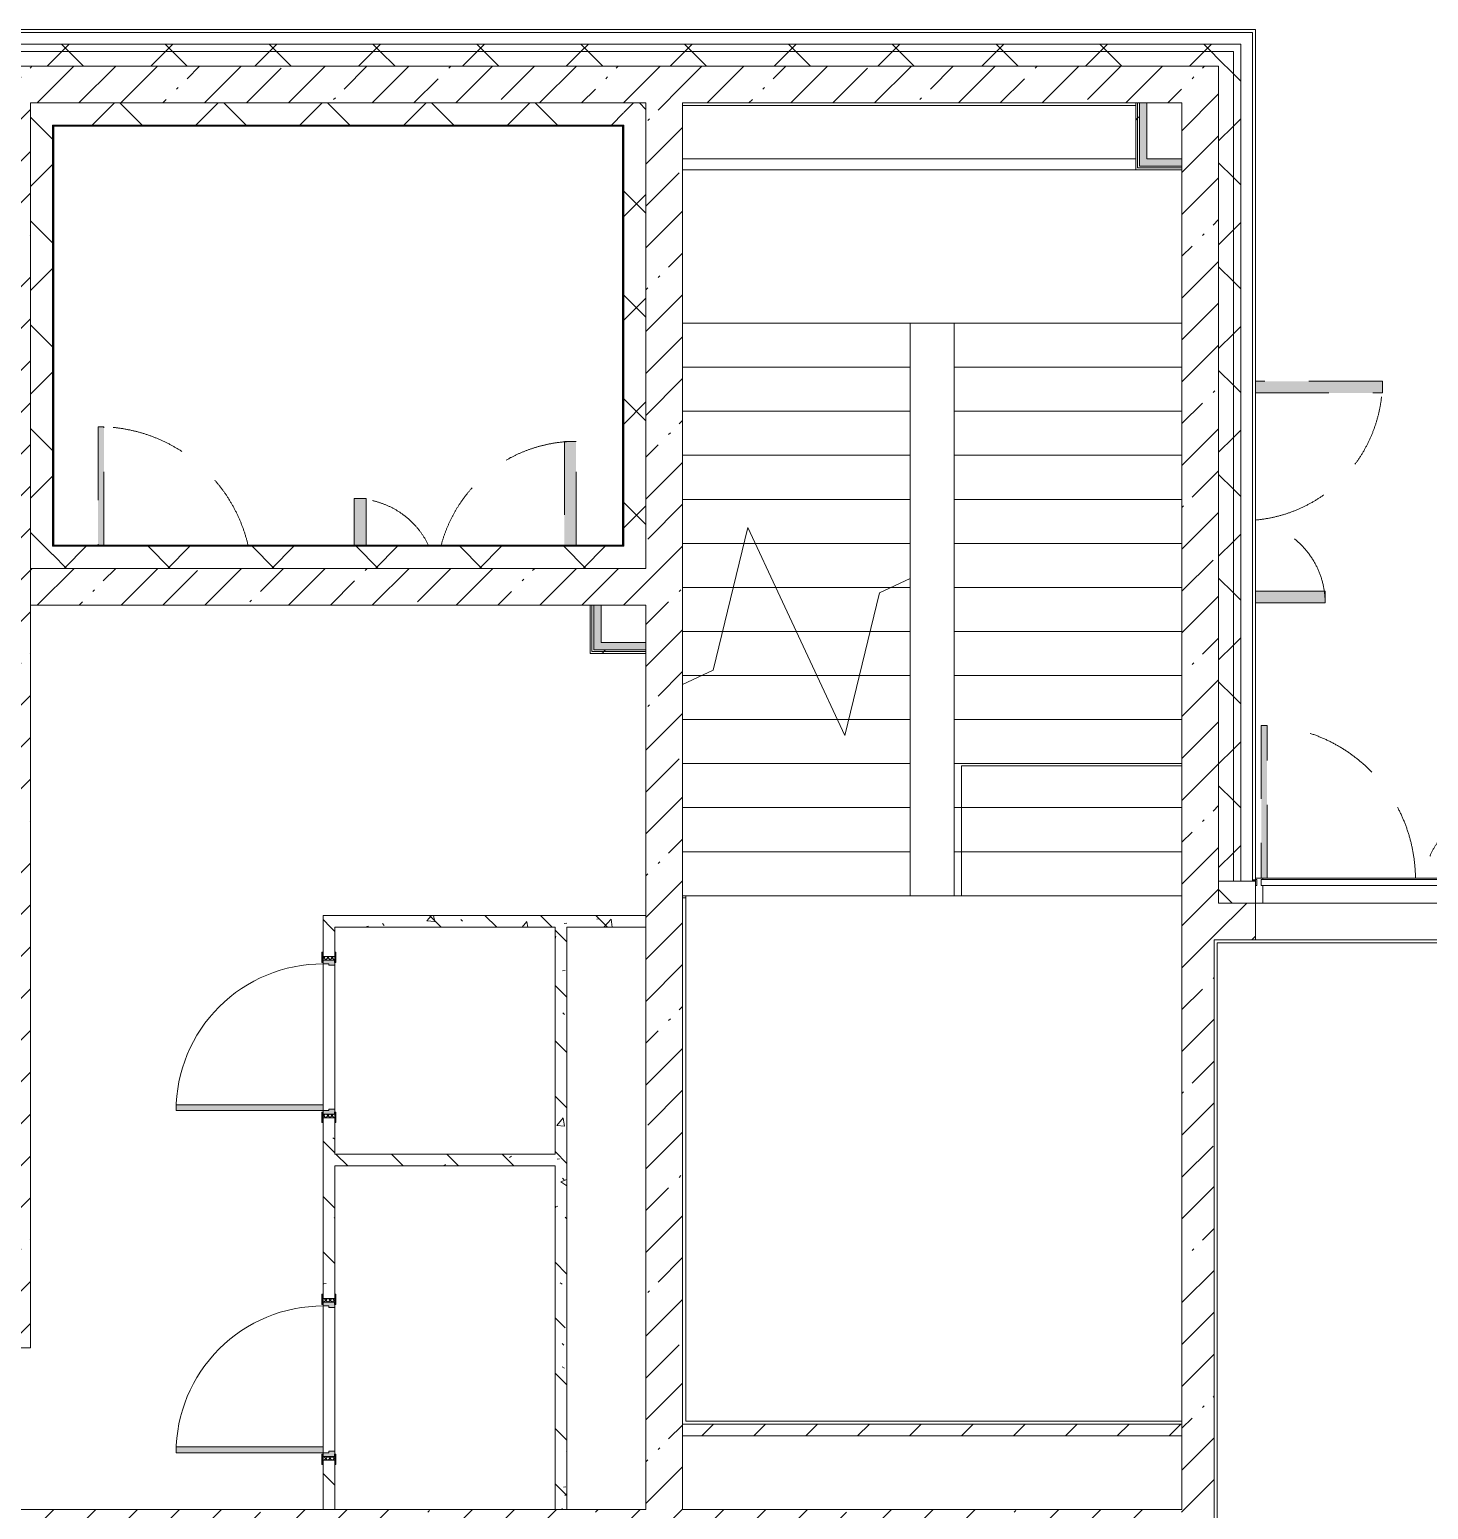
# Model space of a CAD drawing. Header units: millimetres. Extents: x -2766 to 205613, y -8553 to 29000.
# Drawn here: x 163567 to 173091, y 17270 to 27350 of the extents above; entities that cross this region are included whole.
import ezdxf

# ---------------------------------------------------------------- set-up
doc = ezdxf.new("R2010")
doc.units = ezdxf.units.MM
doc.linetypes.add('200_ШТРИХ__ш1_п0_6_', pattern=[800, 500, -300])
for name, color, linetype, lineweight in [('A-DETL-MBND-1', 7, '200_ШТРИХ__ш1_п0_6_', 9), ('A-GLAZ-2', 7, 'Continuous', 5), ('A-GLAZ-CWMG-3', 7, 'Continuous', 5), ('A-WALL', 7, 'Continuous', 9), ('A-WALL-3', 7, 'Continuous', 5), ('I-WALL-3', 7, 'Continuous', 5), ('S-STRS-2', 7, 'Continuous', 5), ('S-STRS-MBND-1', 7, 'Continuous', 5)]:
    doc.layers.add(name, color=color, linetype=linetype, lineweight=lineweight)
for name, color, linetype, lineweight, true_color in [('A-DOOR-2', 7, 'Continuous', 5, 0xaaaaaa), ('A-DOOR-3', 7, 'Continuous', 5, 0xe2e2e2), ('A-DOOR-FRAM-3', 7, 'Continuous', 5, 0xe2e2e2), ('A-DOOR-FRAM-4', 7, 'Continuous', 5, 0xaaaaaa), ('A-FLOR-2', 7, 'Continuous', 5, 0xaaaaaa), ('I-WALL-1', 7, 'Continuous', 9, 0xe7e7e7), ('I-WALL-5', 7, 'Continuous', 5, 0x787878)]:
    doc.layers.add(name, color=color, linetype=linetype, lineweight=lineweight, true_color=true_color)
pattern_1 = [(45, (78603, 0), (-353.5534, 353.5534), []), (135, (78603, 0), (-353.5534, -353.5534), [])]
pattern_2 = [(45, (78603, 0), (-285.1231, 285.1231), []), (45, (78888.1, 0), (-285.1231, 285.1231), [504.031, -100.806, 16.764, -84.042])]
pattern_3 = [(135, (78603, 0), (-377.1708, -377.1708), [533.4, -88.9, 17.78, -88.9]), (135, (78603, 376.94), (-377.1708, -377.1708), []), (50, (78603, 0), (637.6445, -55.7866), [66.675, -733.425]), (355, (78603, 0), (-123.3494, 668.699), [53.34, -586.74]), (100.451, (78656.1, -4.65), (514.299, 612.908), [56.665, -623.315]), (46.184, (78603, 177.8), (948.7764, -147.15), [100.012, -1100.137]), (96.636, (78682.05, 165.5), (830.909, 865.997), [84.998, -934.973]), (351.184, (78603, 177.8), (830.918, 865.988), [80.01, -880.11]), (21, (78691.9, 133.35), (530.6506, -357.9283), [66.675, -733.425]), (326, (78691.9, 133.35), (216.308, 644.6585), [53.34, -586.74]), (71.451, (78736.1, 103.5), (746.9596, 286.7243), [56.665, -623.315]), (37.5, (78602.98, 0), (10.81053, 295.9426), [16.764, -562.864, 16.764, -578.866, -588.962]), (37.5, (78602.98, 0), (10.81053, 295.9426), [-1175.258, 16.764, -572.198]), (7.5, (78602.98, 0), (233.8692, 350.6318), [16.764, -322.834, 16.764, -549.529, -224.472]), (7.5, (78602.98, 0), (233.8692, 350.6318), [-905.891, 16.764, -207.708]), (327.5, (78404.74, 0), (474.5678, -20.0513), [16.764, -205.486, 16.764, -676.656, -920.115]), (327.5, (78404.74, 0), (474.5678, -20.0513), [-915.67, 16.764, -903.351]), (317.5, (78315.84, 0), (518.4522, 88.9934), [16.764, -272.161, 16.764, -443.738, -653.415]), (317.5, (78315.84, 0), (518.4522, 88.9934), [-749.427, 16.764, -636.651])]
pattern_4 = [(45, (78603, 0), (-530.33, 530.33), []), (135, (78603, 0), (-530.33, -530.33), [])]

# ---------------------------------------------------------------- blocks, each defined once
blk = doc.blocks.new('110_Дверь_СКБ_2Ст_Внутренняя - ДН-7д_л__ ДОО_Дв_1450x2100h_Загрузочная_ Помещение холодильных камер-21737406-2_2_1_птичка')
at = {"layer": 'A-DETL-MBND-1'}
for points in [[(767.5, 283), (767.5, 990), (687.5, 990), (687.5, 283)], [(-662.5, 283), (-662.5, 600), (-742.5, 600), (-742.5, 283)]]:
    blk.add_hatch(color=256, dxfattribs=at).paths.add_polyline_path(points)
for p, q in [((767.5, 990), (687.5, 990)), ((687.5, 990), (687.5, 283)), ((767.5, 283), (767.5, 990)), ((-742.5, 600), (-742.5, 283)), ((-662.5, 600), (-742.5, 600)), ((-662.5, 283), (-662.5, 600))]:
    blk.add_line(p, q, dxfattribs=at)
for centre, radius, start, end in [((767.5, 40), 950, 90, 165), ((-742.5, 40), 560, 26.05405, 90)]:
    blk.add_arc(centre, radius, start, end, dxfattribs=at)
blk = doc.blocks.new('110_Дверь_СКБ_1Ст_Внутренняя1 - ДН-6д_ ДОО_Дв_1150x2100-24253098-2_2_1_птичка')
at = {"layer": 'A-DETL-MBND-1'}
blk.add_hatch(color=256, dxfattribs=at).paths.add_polyline_path([(-472.5, 283), (-472.5, 1090), (-512.5, 1090), (-512.5, 283)])
for p, q in [((-512.5, 1090), (-512.5, 283)), ((-472.5, 1090), (-512.5, 1090)), ((-472.5, 283), (-472.5, 1090))]:
    blk.add_line(p, q, dxfattribs=at)
blk.add_arc((-512.5, 40), 1050, 13.41257, 90, dxfattribs=at)
blk = doc.blocks.new('110_Дверь_СКБ_2Ст_Внутренняя - ДН-4д_ ДОО_Дв_1450x2100h_Лестничная клетка-23615437-2_2_1_птичка')
at = {"layer": 'A-DETL-MBND-1'}
for points in [[(-662.5, 990), (-742.5, 990), (-742.5, 125), (-662.5, 125)], [(767.5, 600), (687.5, 600), (687.5, 125), (767.5, 125)]]:
    blk.add_hatch(color=256, dxfattribs=at).paths.add_polyline_path(points)
for p, q in [((-742.5, 990), (-742.5, 125)), ((-662.5, 990), (-742.5, 990)), ((-662.5, 125), (-662.5, 990)), ((767.5, 600), (687.5, 600)), ((687.5, 600), (687.5, 125)), ((767.5, 125), (767.5, 600))]:
    blk.add_line(p, q, dxfattribs=at)
for centre, radius, start, end in [((-742.5, 40), 950, 5.1855, 90), ((767.5, 40), 560, 90, 171.07571)]:
    blk.add_arc(centre, radius, start, end, dxfattribs=at)
blk = doc.blocks.new('110_Дверь_СКБ_1Ст_Внутренняя1 - Д-3 _п_ 1100x2100h_много всего-32422909-2_2_1_птичка')
at = {"layer": 'A-DOOR-2'}
h = blk.add_hatch(dxfattribs=at)
h.set_pattern_fill('FP_143', color=256, style=0, pattern_type=2)
h.set_pattern_definition([(135, (1751.41, 104.685), (-14.14214, -14.14214), []), (225, (1751.41, 104.685), (14.14214, -14.14214), [])])
h.paths.add_polyline_path([(537.5, 40), (537.5, -40), (562.5, -40), (562.5, 40), (554.1, 40)])
at = {"layer": 'A-DOOR-3'}
h = blk.add_hatch(color=256, dxfattribs=at)
h.paths.add_polyline_path([(-512.5, -40), (-477.5, -40), (-477.5, 0), (-487.5, 0), (-487.5, 40), (-512.5, 40)])
h.paths.add_polyline_path([(502.5, 0), (502.5, -40), (537.5, -40), (537.5, 40), (512.5, 40), (511, 0)])
at = {"layer": 'A-DOOR-FRAM-3'}
for points in [[(-487.5, 776), (-487.5, 40), (-447.5, 40), (-447.5, 1040), (-487.5, 1040), (-487.5, 824.5)], [(-567.5, 40), (-497.5, 40), (-497.5, 48), (-567.5, 48)], [(522.5, 48), (522.5, 40), (592.5, 40), (592.5, 48), (537.5, 48)], [(-567.5, -48), (-497.5, -48), (-497.5, -40), (-567.5, -40)], [(522.5, -48), (592.5, -48), (592.5, -40), (522.5, -40)]]:
    blk.add_hatch(color=256, dxfattribs=at).paths.add_polyline_path(points)
at = {"layer": 'A-DOOR-FRAM-4'}
h = blk.add_hatch(dxfattribs=at)
h.set_pattern_fill('FP_144', color=256, style=0, pattern_type=2)
h.set_pattern_definition([(45, (-371.384, 104.685), (-14.1421, 14.1421), []), (135, (-371.384, 104.685), (-14.1421, -14.1421), [])])
h.paths.add_polyline_path([(-537.5, -40), (-512.5, -40), (-512.5, 40), (-537.5, 40)])
at = {"layer": 'A-DOOR-2'}
for p, q in [((-487.5, 1040), (-487.5, 40)), ((-447.5, 1040), (-487.5, 1040)), ((-447.5, 40), (-447.5, 1040)), ((-487.5, 40), (-447.5, 40))]:
    blk.add_line(p, q, dxfattribs=at)
blk.add_arc((-487.5, 40), 1000, 360, 90, dxfattribs=at)
at = {"layer": 'A-DOOR-FRAM-4'}
for p, q in [((-497.5, 48), (-567.5, 48)), ((-567.5, 48), (-567.5, 40)), ((-567.5, 40), (-497.5, 40)), ((-512.5, 40), (-537.5, 40)), ((-537.5, 40), (-537.5, -40)), ((-487.5, 40), (-512.5, 40)), ((-512.5, 40), (-512.5, -40)), ((-512.5, -40), (-512.5, 40)), ((-497.5, 40), (-512.5, 40)), ((-512.5, 40), (-512.5, 39)), ((-512.5, 39), (-497.5, 39)), ((-497.5, 40), (-497.5, 48)), ((-497.5, 39), (-497.5, 40)), ((-487.5, 0), (-487.5, 40)), ((-477.5, 0), (-487.5, 0)), ((-477.5, -40), (-477.5, 0)), ((512.5, 0), (502.5, 0)), ((502.5, 0), (502.5, -40)), ((512.5, 40), (512.5, 0)), ((537.5, 40), (512.5, 40)), ((592.5, 48), (522.5, 48)), ((522.5, 48), (522.5, 40)), ((537.5, 40), (522.5, 40)), ((522.5, 40), (522.5, 39)), ((522.5, 40), (592.5, 40)), ((522.5, 39), (537.5, 39)), ((537.5, -40), (537.5, 40)), ((562.5, 40), (537.5, 40)), ((537.5, 40), (537.5, -40)), ((537.5, 39), (537.5, 40)), ((562.5, -40), (562.5, 40)), ((592.5, 40), (592.5, 48)), ((-497.5, -40), (-567.5, -40)), ((-567.5, -40), (-567.5, -48)), ((-567.5, -48), (-497.5, -48)), ((-537.5, -40), (-512.5, -40)), ((-497.5, -39), (-512.5, -39)), ((-512.5, -39), (-512.5, -40)), ((-512.5, -40), (-477.5, -40)), ((-512.5, -40), (-497.5, -40)), ((-497.5, -40), (-497.5, -39)), ((-497.5, -48), (-497.5, -40)), ((502.5, -40), (537.5, -40)), ((537.5, -39), (522.5, -39)), ((522.5, -39), (522.5, -40)), ((522.5, -40), (537.5, -40)), ((592.5, -40), (522.5, -40)), ((522.5, -40), (522.5, -48)), ((522.5, -48), (592.5, -48)), ((537.5, -40), (537.5, -39)), ((537.5, -40), (562.5, -40)), ((592.5, -48), (592.5, -40))]:
    blk.add_line(p, q, dxfattribs=at)
blk = doc.blocks.new('DRS_ДПУ_распашная__2Ст_Прямоугольная1 - ВН-4_ Нр_ДО_1500х2200 глухая-26741401-2_2_1_птичка')
at = {"layer": 'A-DETL-MBND-1'}
h = blk.add_hatch(color=256, dxfattribs=at)
h.paths.add_polyline_path([(-760, 10), (-730, 10), (-730, 1050), (-770, 1050), (-770, 10)])
h.paths.add_polyline_path([(-770, 0), (-760, 0), (-760, 10)])
h = blk.add_hatch(color=256, dxfattribs=at)
h.paths.add_polyline_path([(760, 0), (770, 0), (760, 10)])
h.paths.add_polyline_path([(760, 10), (770, 10), (770, 423), (730, 423), (730, 10)])
for p, q in [((-770, 1050), (-770, 10)), ((-730, 1050), (-770, 1050)), ((-730, 10), (-730, 1050)), ((770, 423), (730, 423)), ((730, 423), (730, 10)), ((770, 10), (770, 423))]:
    blk.add_line(p, q, dxfattribs=at)
for centre, radius, start, end in [((-770, 0), 1050, 0.552, 90), ((770, 0), 423, 90, 178.6103)]:
    blk.add_arc(centre, radius, start, end, dxfattribs=at)
blk = doc.blocks.new('Прямоугольный импост - Импост структурный с накладкой - 170мм-23713232-2_2_1_птичка')
at = {"layer": 'A-DETL-MBND-1'}
blk.add_line((0, 0), (-10, 0), dxfattribs=at)
blk = doc.blocks.new('Прямоугольный импост - Импост структурный с накладкой - 170мм-22874499-2_2_1_птичка')
at = {"layer": 'A-GLAZ-CWMG-3'}
for p, q in [((0, 160), (-50, 160)), ((-50, 160), (-50, 40)), ((0, 40), (0, 160)), ((-50, 40), (-40, 40)), ((-40, 0), (-50, 0)), ((-50, 0), (-50, -10)), ((-40, 40), (-40, 0)), ((-10, 0), (-10, 40)), ((-10, 40), (0, 40)), ((0, 0), (-10, 0)), ((0, -10), (0, 0)), ((-50, -10), (0, -10))]:
    blk.add_line(p, q, dxfattribs=at)
blk = doc.blocks.new('PNS_Панель прямоугольная1 - Нр_Стекло - 40мм-22959730-2_2_1_птичка')
at = {"layer": 'A-GLAZ-2'}
for p, q in [((-770, 0), (770, 0)), ((770, 0), (-770, 0)), ((-760, -40), (760, -40))]:
    blk.add_line(p, q, dxfattribs=at)
blk = doc.blocks.new('Прямоугольный импост - Импост структурный с накладкой - 170мм-22855553-2_2_1_птичка')
at = {"layer": 'A-GLAZ-CWMG-3'}
for p, q in [((93360, 21560), (93360, 21570)), ((93360, 21570), (94880, 21570)), ((94880, 21570), (94880, 21560)), ((93360, 21400), (94880, 21400))]:
    blk.add_line(p, q, dxfattribs=at)
blk = doc.blocks.new('Зашивка приборов отопления33 - Зашивка приборов отопления-33324347-2_2_1_птичка')
at = {"layer": 'A-WALL-3'}
for p, q in [((124366, 19499), (121281, 19499)), ((121281, 19136), (124366, 19136)), ((124366, 19136), (121281, 19136)), ((121281, 19061), (124366, 19061))]:
    blk.add_line(p, q, dxfattribs=at)

msp = doc.modelspace()

# ---------------------------------------------------------------- hatches: boundary and pattern name
at = {"layer": 'A-WALL-3'}
h = msp.add_hatch(dxfattribs=at)
h.set_pattern_fill('FP_121', color=256, style=0, pattern_type=2)
h.set_pattern_definition(pattern_1)
h.paths.add_polyline_path([(160542.7, 27200), (171763, 27200), (171762.5, 27250), (158953, 27250), (158953, 27200)])
h.paths.add_polyline_path([(155853, 27200), (156453, 27200), (156453, 27250), (154943, 27250), (154943, 27200), (155138, 27200)])
h.paths.add_polyline_path([(144763, 27200), (146563, 27200), (146563, 27250), (144763, 27250)])
h.paths.add_polyline_path([(151534.9, 27200), (152843, 27200), (152843, 27250), (147463, 27250), (147463, 27200), (149733.3, 27200)])
h.paths.add_polyline_path([(143558.2, 27200), (143863, 27200), (143863, 27250), (142783, 27250), (142783, 27200), (143427.8, 27200)])
h.paths.add_polyline_path([(129015.4, 27200), (129363.2, 27200), (129363.2, 27250), (128263.3, 27250), (128263.3, 27200), (128967.8, 27200)])
h.paths.add_polyline_path([(139358.2, 27200), (139643, 27200), (139643, 27250), (138463, 27250), (138463, 27200), (138923.9, 27200)])
h.paths.add_polyline_path([(132463.2, 27200), (133612.9, 27200), (133612.9, 27250), (132463.2, 27250), (132463.2, 27210)])
h.paths.add_polyline_path([(134512.9, 27200), (135763, 27200), (135763, 27250), (134512.9, 27250)])
h.paths.add_polyline_path([(120613, 27200), (123010, 27200), (123010, 27250), (120613, 27250)])
h.paths.add_polyline_path([(126110, 27200), (127363.3, 27200), (127363, 27250), (126110, 27250), (126110, 27210)])
h = msp.add_hatch(dxfattribs=at)
h.set_pattern_fill('FP_121', color=256, style=0, pattern_type=2)
h.set_pattern_definition(pattern_1)
h.paths.add_polyline_path([(171763.1, 21550), (171813, 21550), (171813, 27250), (171763, 27250), (171763, 21550)])
h = msp.add_hatch(dxfattribs=at)
h.set_pattern_fill('FP_121', color=256, style=0, pattern_type=2)
h.set_pattern_definition(pattern_1)
h.paths.add_polyline_path([(171413, 27100), (171663, 27100), (171663, 27200), (158953, 27200), (158953, 27100), (171352, 27100)])
h.paths.add_polyline_path([(120847.8, 27100), (123010, 27100), (123010, 27200), (120663, 27200), (120663, 27100), (120763, 27100)])
h.paths.add_polyline_path([(143067.8, 27100), (143558.2, 27100), (143558.2, 27200), (142783, 27200), (142783, 27100)])
h.paths.add_polyline_path([(126110, 27100), (127363.3, 27100), (127363, 27200), (126110, 27200), (126110, 27140)])
h.paths.add_polyline_path([(128263.3, 27100), (129363.2, 27100), (129363.2, 27200), (128263.3, 27200)])
h.paths.add_polyline_path([(143863, 27100), (143863, 27200), (143558.2, 27200), (143558.2, 27100)])
h.paths.add_polyline_path([(132463.2, 27100), (133612.9, 27100), (133612.9, 27200), (132463.2, 27200), (132463.2, 27140)])
h.paths.add_polyline_path([(138923.9, 27100), (139643, 27100), (139643, 27200), (138463, 27200), (138463, 27100), (138767.8, 27100)])
h.paths.add_polyline_path([(155853, 27100), (156453, 27100), (156453, 27200), (154943, 27200), (154943, 27100), (155353, 27100)])
h.paths.add_polyline_path([(151534.9, 27100), (152843, 27100), (152843, 27200), (147463, 27200), (147463, 27100), (149733.3, 27100)])
h.paths.add_polyline_path([(134512.9, 27100), (135763, 27100), (135763, 27200), (134512.9, 27200)])
h.paths.add_polyline_path([(146130.2, 27100), (146563, 27100), (146563, 27200), (144763, 27200), (144763, 27100), (145383, 27100)])
h = msp.add_hatch(dxfattribs=at)
h.set_pattern_fill('FP_121', color=256, style=0, pattern_type=2)
h.set_pattern_definition(pattern_1)
h.paths.add_polyline_path([(171663, 21550), (171763, 21550), (171763, 27200), (171663, 27200), (171663, 21558)])
h = msp.add_hatch(dxfattribs=at)
h.set_pattern_fill('FP_121', color=256, style=0, pattern_type=2)
h.set_pattern_definition(pattern_1)
h.paths.add_polyline_path([(163603, 23680), (163723, 23680), (163723, 26850), (163573, 26850), (163573, 23680)])
h = msp.add_hatch(dxfattribs=at)
h.set_pattern_fill('FP_121', color=256, style=0, pattern_type=2)
h.set_pattern_definition(pattern_1)
h.paths.add_polyline_path([(167510.2, 26700), (167613, 26700), (167610, 26850), (163723, 26849.5), (163726, 26700), (164145.8, 26700)])
h = msp.add_hatch(dxfattribs=at)
h.set_pattern_fill('FP_121', color=256, style=0, pattern_type=2)
h.set_pattern_definition(pattern_1)
h.paths.add_polyline_path([(167763, 23680), (167763, 26850), (167613, 26850), (167613, 23680), (167748.9, 23680)])
h = msp.add_hatch(dxfattribs=at)
h.set_pattern_fill('FP_121', color=256, style=0, pattern_type=2)
h.set_pattern_definition(pattern_1)
h.paths.add_polyline_path([(165947.4, 23680), (167613, 23680), (167610, 23830), (163723, 23830), (163726, 23680), (165046.6, 23680)])
h = msp.add_hatch(dxfattribs=at)
h.set_pattern_fill('FP_121', color=256, style=0, pattern_type=2)
h.set_pattern_definition(pattern_1)
h.paths.add_polyline_path([(189367.6, 21400), (189853, 21400), (189848, 21550), (188553.4, 21550), (188553.4, 21400), (188953, 21400)])
h.paths.add_polyline_path([(184653, 21400), (185453.4, 21400), (185453.4, 21550), (184153.2, 21550), (184153.2, 21400)])
h.paths.add_polyline_path([(187073, 21400), (187653.4, 21400), (187653.4, 21550), (186353.4, 21550), (186353.4, 21400), (186998, 21400)])
h.paths.add_polyline_path([(181853.2, 21400), (181853.2, 21550), (180653, 21550), (180653, 21400)])
h.paths.add_polyline_path([(179468, 21400), (179753, 21400), (179753, 21550), (175213, 21550), (175213, 21400), (179459.1, 21400)])
h.paths.add_polyline_path([(171802.4, 21400), (171913, 21400), (171913, 21550), (171663, 21550), (171663, 21400)])
h.paths.add_polyline_path([(203833, 21400), (203833, 21550), (198753.2, 21550), (198753.2, 21400), (203780.1, 21400)])
h.paths.add_polyline_path([(194772.3, 21400), (195603.4, 21400), (195603.4, 21550), (194203.4, 21550), (194203.4, 21400), (194703.4, 21400)])
h.paths.add_polyline_path([(196503.4, 21400), (197853.2, 21400), (197853.2, 21550), (196503.4, 21550)])
h.paths.add_polyline_path([(191903.4, 21400), (191903.4, 21550), (190753, 21550), (190753, 21400), (191169.2, 21400)])
at = {"layer": 'I-WALL-1'}
for points in [[(171123, 26420), (171173, 26420), (171173, 26850), (171123, 26850), (171123, 26470)], [(171352, 26420), (171413, 26420), (171413, 26470), (171173, 26470), (171173, 26420)], [(167408, 23125), (167458, 23125), (167458, 23430), (167408, 23428.4), (167408, 23224.8)], [(167748.9, 23125), (167763, 23125), (167763, 23175), (167458, 23175), (167458, 23125)]]:
    msp.add_hatch(color=256, dxfattribs=at).paths.add_polyline_path(points)
at = {"layer": 'I-WALL-3'}
h = msp.add_hatch(dxfattribs=at)
h.set_pattern_fill('FP_123', color=256, style=0, pattern_type=2)
h.set_pattern_definition(pattern_2)
h.paths.add_polyline_path([(163353, 18370), (163573, 18370), (163573, 27100), (163353, 27100), (163353, 18437.8)])
h = msp.add_hatch(dxfattribs=at)
h.set_pattern_fill('FP_123', color=256, style=0, pattern_type=2)
h.set_pattern_definition(pattern_2)
h.paths.add_polyline_path([(167748.9, 26850), (167763, 26850), (167763, 27100), (163573, 27100), (163573, 26850), (167613, 26850)])
h = msp.add_hatch(dxfattribs=at)
h.set_pattern_fill('FP_123', color=256, style=0, pattern_type=2)
h.set_pattern_definition(pattern_2)
h.paths.add_polyline_path([(168013, 17270), (168013, 27100), (167763, 27100), (167763, 17270), (167990.3, 17270)])
h = msp.add_hatch(dxfattribs=at)
h.set_pattern_fill('FP_123', color=256, style=0, pattern_type=2)
h.set_pattern_definition(pattern_2)
h.paths.add_polyline_path([(169563, 26850), (171413, 26850), (171413, 27100), (168013, 27100), (168013, 26850), (169550.5, 26850)])
h = msp.add_hatch(dxfattribs=at)
h.set_pattern_fill('FP_123', color=256, style=0, pattern_type=2)
h.set_pattern_definition(pattern_2)
h.paths.add_polyline_path([(171633, 21550), (171663, 21558), (171663, 27100), (171413, 27100), (171413, 21550)])
h.paths.add_polyline_path([(171663, 21400), (171663, 21550), (171633, 21550), (171633, 21400), (171653, 21400)])
h = msp.add_hatch(dxfattribs=at)
h.set_pattern_fill('FP_180', color=256, style=0, pattern_type=2)
h.set_pattern_definition(pattern_4)
h.paths.add_polyline_path([(171098, 26395), (171110.5, 26395), (171110.5, 26850), (171098, 26850), (171098, 26420)])
h = msp.add_hatch(dxfattribs=at)
h.set_pattern_fill('FP_180', color=256, style=0, pattern_type=2)
h.set_pattern_definition(pattern_4)
h.paths.add_polyline_path([(171110.5, 26407.5), (171123, 26407.5), (171123, 26850), (171110.5, 26850), (171110.5, 26420)])
h = msp.add_hatch(dxfattribs=at)
h.set_pattern_fill('FP_123', color=256, style=0, pattern_type=2)
h.set_pattern_definition(pattern_2)
h.paths.add_polyline_path([(167748.9, 23430), (167763, 23430), (167763, 23680), (163573, 23680), (163573, 23430), (167458, 23430)])
h = msp.add_hatch(dxfattribs=at)
h.set_pattern_fill('FP_180', color=256, style=0, pattern_type=2)
h.set_pattern_definition(pattern_4)
h.paths.add_polyline_path([(167395.5, 23100), (167763, 23100), (167763, 23112.5), (167395.5, 23109.4)])
h = msp.add_hatch(dxfattribs=at)
h.set_pattern_fill('FP_180', color=256, style=0, pattern_type=2)
h.set_pattern_definition(pattern_4)
h.paths.add_polyline_path([(167763, 23112.5), (167763, 23125), (167408, 23125), (167408, 23112.5), (167762.1, 23112.5)])
h = msp.add_hatch(dxfattribs=at)
h.set_pattern_fill('FP_123', color=256, style=0, pattern_type=2)
h.set_pattern_definition(pattern_2)
h.paths.add_polyline_path([(171633, 13400), (171633, 13620), (171603, 13620), (171603, 13628), (171633, 13628), (171633, 21550), (171413, 21550), (171413, 13400), (171603, 13400)])
h = msp.add_hatch(dxfattribs=at)
h.set_pattern_fill('FP_123', color=256, style=0, pattern_type=2)
h.set_pattern_definition(pattern_2)
h.paths.add_polyline_path([(175213, 21150), (179183, 21150), (179183, 21400), (175213, 21400)])
h.paths.add_polyline_path([(171633, 21150), (171913, 21150), (171913, 21400), (171633, 21400), (171633, 21180)])
h = msp.add_hatch(dxfattribs=at)
h.set_pattern_fill('FP_127', color=256, style=0, pattern_type=2)
h.set_pattern_definition([(45, (78602.98, 0), (-176.7767, 176.7767), [])])
h.paths.add_polyline_path([(169913, 17770), (171413, 17770), (171413, 17850), (168013, 17850), (168018.8, 17770), (169261, 17770)])
h = msp.add_hatch(dxfattribs=at)
h.set_pattern_fill('FP_123', color=256, style=0, pattern_type=2)
h.set_pattern_definition(pattern_2)
h.paths.add_polyline_path([(163573, 16300), (163573, 17270), (163353, 17270), (163353, 16300)])
h = msp.add_hatch(dxfattribs=at)
h.set_pattern_fill('FP_123', color=256, style=0, pattern_type=2)
h.set_pattern_definition(pattern_2)
h.paths.add_polyline_path([(163573, 17050), (165093, 17050), (165093, 17270), (163573, 17270)])
h = msp.add_hatch(dxfattribs=at)
h.set_pattern_fill('FP_123', color=256, style=0, pattern_type=2)
h.set_pattern_definition(pattern_2)
h.paths.add_polyline_path([(167748.9, 17050), (171413, 17050), (171413, 17270), (165093, 17270), (165093, 17050), (167673, 17050)])
at = {"layer": 'I-WALL-5'}
h = msp.add_hatch(dxfattribs=at)
h.set_pattern_fill('FP_134', color=256, style=0, pattern_type=2)
h.set_pattern_definition(pattern_3)
h.paths.add_polyline_path([(165947.4, 21235.8), (167763, 21235.8), (167763, 21315.8), (165564.7, 21315.8), (165564.7, 21235.8), (165644.7, 21235.8)])
h = msp.add_hatch(dxfattribs=at)
h.set_pattern_fill('FP_134', color=256, style=0, pattern_type=2)
h.set_pattern_definition(pattern_3)
h.paths.add_polyline_path([(165564.7, 17270), (165644.7, 17270), (165644.7, 17605.4), (165564.7, 17605.4), (165564.7, 17477.6)])
h.paths.add_polyline_path([(165644.7, 18705.4), (165644.7, 19935.8), (165564.7, 19935.8), (165564.7, 18705.4)])
h.paths.add_polyline_path([(165644.7, 21035.8), (165644.7, 21235.8), (165564.7, 21235.8), (165564.7, 21035.8), (165599, 21035.8)])
h = msp.add_hatch(dxfattribs=at)
h.set_pattern_fill('FP_134', color=256, style=0, pattern_type=2)
h.set_pattern_definition(pattern_3)
h.paths.add_polyline_path([(167144.7, 16180), (167224.7, 16180), (167224.7, 17050), (167144.7, 17050)])
h.paths.add_polyline_path([(167144.7, 17270), (167224.7, 17270), (167224.7, 21235.8), (167144.7, 21235.8), (167144.7, 17477.6)])
h = msp.add_hatch(dxfattribs=at)
h.set_pattern_fill('FP_134', color=256, style=0, pattern_type=2)
h.set_pattern_definition(pattern_3)
h.paths.add_polyline_path([(166200.5, 19610), (167144.7, 19610), (167142, 19690), (165644.7, 19690), (165644.7, 19610), (165947.4, 19610)])

# ---------------------------------------------------------------- linework, layer by layer
at = {"layer": 'A-FLOR-2'}
for p, q in [((171413, 22335), (169913, 22335)), ((169913, 22335), (169913, 21450)), ((168034, 21435), (168013, 21435)), ((168034, 21450), (168034, 17871)), ((171413, 21450), (169563, 21450)), ((171653, 21130), (171653, 13628)), ((173783, 21130), (171653, 21130)), ((173783, 21150), (171913, 21150)), ((168034, 17871), (171413, 17871))]:
    msp.add_line(p, q, dxfattribs=at)
at = {"layer": 'A-WALL'}
for p, q in [((171893, 27330), (158953, 27330)), ((171893, 21550), (171893, 27330)), ((171813, 27250), (158953, 27250)), ((171813, 21550), (171813, 27250)), ((171763, 27200), (158953, 27200)), ((171763, 21550), (171763, 27200)), ((171663, 27100), (171663, 21400)), ((163573, 26850), (163731, 26850)), ((167605, 26850), (167763, 26850)), ((167763, 23680), (167763, 26850)), ((171110.5, 26407.5), (171110.5, 26850)), ((171123, 26420), (171123, 26850)), ((163723, 23830), (163723, 26700)), ((163723, 26700), (167613, 26700)), ((163726, 23833), (163726, 26697)), ((163726, 26697), (167610, 26697)), ((167610, 26697), (167610, 23833)), ((167613, 26700), (167613, 23830)), ((171413, 26420), (171123, 26420)), ((171413, 26395), (171413, 26470)), ((171413, 26407.5), (171110.5, 26407.5)), ((163723, 23830), (167613, 23830)), ((163726, 23833), (167610, 23833)), ((167458, 23430), (167383, 23430)), ((167395.5, 23112.5), (167395.5, 23430)), ((167408, 23125), (167408, 23430)), ((167763, 23112.5), (167395.5, 23112.5)), ((167763, 23125), (167408, 23125)), ((167763, 23100), (167763, 23175)), ((171413, 21550), (171413, 21150)), ((171913, 21550), (171663, 21550)), ((171893, 21558), (171913, 21558)), ((171913, 21553), (171893, 21553)), ((171663, 21400), (171913, 21400)), ((167763, 21235.8), (167763, 21315.8)), ((168013, 17850), (168013, 17770)), ((171413, 17770), (171413, 17850)), ((165564.7, 17270), (165644.7, 17270)), ((167144.7, 17270), (167224.7, 17270))]:
    msp.add_line(p, q, dxfattribs=at)
at = {"layer": 'A-WALL-3'}
for p, q in [((171913, 27350), (134512.9, 27350)), ((171913, 21400), (171913, 27350)), ((162803, 27100), (171663, 27100)), ((163731, 23838), (163731, 26692)), ((163731, 26692), (167605, 26692)), ((167605, 26692), (167605, 23838)), ((167605, 23838), (163731, 23838)), ((163573, 23680), (167763, 23680))]:
    msp.add_line(p, q, dxfattribs=at)
at = {"layer": 'I-WALL-3'}
for p, q in [((171663, 27100), (167763, 27100)), ((163573, 18370), (163573, 26850)), ((163731, 26850), (167605, 26850)), ((168013, 17850), (168013, 26850)), ((168013, 26850), (171413, 26850)), ((171098, 26850), (171098, 26395)), ((171173, 26470), (171173, 26850)), ((171413, 26850), (171413, 26470)), ((171413, 26470), (171173, 26470)), ((171098, 26395), (171413, 26395)), ((171413, 26395), (171413, 17850)), ((163573, 23430), (167383, 23430)), ((167383, 23430), (167383, 23100)), ((167458, 23430), (167763, 23430)), ((167458, 23175), (167458, 23430)), ((167763, 23430), (167763, 23175)), ((167383, 23100), (167763, 23100)), ((167763, 23175), (167458, 23175)), ((167763, 23100), (167763, 21315.8)), ((171913, 21150), (171913, 21400)), ((167763, 21315.8), (165564.7, 21315.8)), ((165564.7, 21315.8), (165564.7, 21065.8)), ((165644.7, 21235.8), (167144.7, 21235.8)), ((165644.7, 21065.8), (165644.7, 21235.8)), ((167144.7, 21235.8), (167144.7, 19690)), ((167224.7, 21235.8), (167763, 21235.8)), ((167224.7, 17270), (167224.7, 21235.8)), ((167763, 21235.8), (167763, 17270)), ((171633, 13628), (171633, 21150)), ((171633, 21150), (171913, 21150)), ((165564.7, 20025.8), (165564.7, 20985.8)), ((165644.7, 20975.8), (165644.7, 19995.8)), ((165564.7, 19905.8), (165564.7, 18735.4)), ((165644.7, 19690), (165644.7, 19905.8)), ((167144.7, 19690), (165644.7, 19690)), ((165644.7, 18735.4), (165644.7, 19610)), ((165644.7, 19610), (167144.7, 19610)), ((167144.7, 19610), (167144.7, 17270)), ((165564.7, 17695.4), (165564.7, 18655.4)), ((165644.7, 18645.4), (165644.7, 17665.4)), ((163353, 18370), (163573, 18370)), ((171413, 17850), (168013, 17850)), ((168013, 17270), (168013, 17770)), ((168013, 17770), (171413, 17770)), ((171413, 17770), (171413, 17270)), ((165564.7, 17575.4), (165564.7, 17270)), ((165644.7, 17270), (165644.7, 17575.4)), ((165564.7, 17270), (163353, 17270)), ((167144.7, 17270), (165644.7, 17270)), ((167763, 17270), (167224.7, 17270)), ((171413, 17270), (168013, 17270))]:
    msp.add_line(p, q, dxfattribs=at)
at = {"layer": 'S-STRS-2'}
for p, q in [((168013, 25350), (169563, 25350)), ((168013, 25350), (169563, 25350)), ((169563, 25350), (169863, 25350)), ((169563, 25050), (169563, 25350)), ((171413, 25350), (169863, 25350)), ((169863, 25350), (169863, 25050)), ((171413, 25350), (169863, 25350)), ((168013, 25050), (169563, 25050)), ((168013, 25050), (169563, 25050)), ((169563, 24750), (169563, 25050)), ((169863, 25050), (169863, 24750)), ((171413, 25050), (169863, 25050)), ((171413, 25050), (169863, 25050)), ((168013, 24750), (169563, 24750)), ((168013, 24750), (169563, 24750)), ((169563, 24450), (169563, 24750)), ((169863, 24750), (169863, 24450)), ((171413, 24750), (169863, 24750)), ((171413, 24750), (169863, 24750)), ((168013, 24450), (169563, 24450)), ((168013, 24450), (169563, 24450)), ((169563, 24150), (169563, 24450)), ((169863, 24450), (169863, 24150)), ((171413, 24450), (169863, 24450)), ((171413, 24450), (169863, 24450)), ((168013, 24150), (169563, 24150)), ((168013, 24150), (169563, 24150)), ((169563, 23850), (169563, 24150)), ((169863, 24150), (169863, 23850)), ((171413, 24150), (169863, 24150)), ((171413, 24150), (169863, 24150)), ((168013, 23850), (168431.6, 23850)), ((168013, 23850), (168431.6, 23850)), ((168431.6, 23850), (168508.2, 23850)), ((168431.6, 23850), (168508.2, 23850)), ((168508.2, 23850), (169563, 23850)), ((168508.2, 23850), (169563, 23850)), ((169563, 23611.4), (169563, 23850)), ((169863, 23850), (169863, 23550)), ((171413, 23850), (169863, 23850)), ((171413, 23850), (169863, 23850)), ((169563, 23550), (169563, 23611.4)), ((168013, 23550), (168358.6, 23550)), ((168013, 23550), (168358.6, 23550)), ((168358.6, 23550), (168648.1, 23550)), ((168358.6, 23550), (168648.1, 23550)), ((168648.1, 23550), (169431.3, 23550)), ((168648.1, 23550), (169431.3, 23550)), ((169431.3, 23550), (169563, 23550)), ((169431.3, 23550), (169563, 23550)), ((169563, 23250), (169563, 23550)), ((169863, 23550), (169863, 23250)), ((171413, 23550), (169863, 23550)), ((171413, 23550), (169863, 23550)), ((168013, 23250), (168285.7, 23250)), ((168013, 23250), (168285.7, 23250)), ((168285.7, 23250), (168788, 23250)), ((168285.7, 23250), (168788, 23250)), ((168788, 23250), (169290.2, 23250)), ((168788, 23250), (169290.2, 23250)), ((169290.2, 23250), (169563, 23250)), ((169290.2, 23250), (169563, 23250)), ((169563, 22950), (169563, 23250)), ((169863, 23250), (169863, 22950)), ((171413, 23250), (169863, 23250)), ((171413, 23250), (169863, 23250)), ((168013, 22950), (168144.6, 22950)), ((168013, 22950), (168144.6, 22950)), ((168144.6, 22950), (168927.9, 22950)), ((168144.6, 22950), (168927.9, 22950)), ((168927.9, 22950), (169217.3, 22950)), ((168927.9, 22950), (169217.3, 22950)), ((169217.3, 22950), (169563, 22950)), ((169217.3, 22950), (169563, 22950)), ((169563, 22650), (169563, 22950)), ((169863, 22950), (169863, 22650)), ((171413, 22950), (169863, 22950)), ((171413, 22950), (169863, 22950)), ((168013, 22650), (169067.8, 22650)), ((168013, 22650), (169067.8, 22650)), ((169067.8, 22650), (169144.4, 22650)), ((169067.8, 22650), (169144.4, 22650)), ((169144.4, 22650), (169563, 22650)), ((169144.4, 22650), (169563, 22650)), ((169563, 22350), (169563, 22650)), ((169863, 22650), (169863, 22350)), ((171413, 22650), (169863, 22650)), ((171413, 22650), (169863, 22650)), ((168013, 22350), (169563, 22350)), ((168013, 22350), (169563, 22350)), ((169563, 22050), (169563, 22350)), ((171413, 22350), (169863, 22350)), ((168013, 22050), (169563, 22050)), ((168013, 22050), (169563, 22050)), ((169563, 21750), (169563, 22050)), ((168013, 21750), (169563, 21750)), ((168013, 21750), (169563, 21750)), ((169563, 21450), (169563, 21750)), ((168013, 21450), (169563, 21450)), ((168013, 21450), (169563, 21450))]:
    msp.add_line(p, q, dxfattribs=at)
at = {"layer": 'S-STRS-MBND-1'}
for p, q in [((168013, 26850), (168013, 25350)), ((171413, 26850), (168013, 26850)), ((171413, 25350), (171413, 26850)), ((168013, 25350), (169563, 25350)), ((168013, 23550), (168013, 25350)), ((168013, 25350), (169563, 25350)), ((169563, 25350), (169863, 25350)), ((169563, 23611.4), (169563, 25350)), ((171413, 25350), (169863, 25350)), ((169863, 25350), (169863, 21450)), ((171413, 25350), (169863, 25350)), ((171413, 25350), (171413, 21450)), ((168013, 25050), (169563, 25050)), ((168013, 25050), (169563, 25050)), ((171413, 25050), (169863, 25050)), ((171413, 25050), (169863, 25050)), ((168013, 24750), (169563, 24750)), ((168013, 24750), (169563, 24750)), ((171413, 24750), (169863, 24750)), ((171413, 24750), (169863, 24750)), ((168013, 24450), (169563, 24450)), ((168013, 24450), (169563, 24450)), ((171413, 24450), (169863, 24450)), ((171413, 24450), (169863, 24450)), ((168013, 24150), (169563, 24150)), ((168013, 24150), (169563, 24150)), ((171413, 24150), (169863, 24150)), ((171413, 24150), (169863, 24150)), ((168457.8, 23958.1), (168221.5, 22985.9)), ((169118.2, 22541.9), (168457.8, 23958.1)), ((168013, 23850), (168431.6, 23850)), ((168013, 23850), (168431.6, 23850)), ((168508.2, 23850), (169563, 23850)), ((168508.2, 23850), (169563, 23850)), ((171413, 23850), (169863, 23850)), ((171413, 23850), (169863, 23850)), ((169563, 23611.4), (169354.4, 23514.1)), ((168013, 23550), (168358.6, 23550)), ((168013, 23550), (168358.6, 23550)), ((168648.1, 23550), (169431.3, 23550)), ((168648.1, 23550), (169431.3, 23550)), ((169354.4, 23514.1), (169118.2, 22541.9)), ((171413, 23550), (169863, 23550)), ((171413, 23550), (169863, 23550)), ((168013, 23250), (168285.7, 23250)), ((168013, 23250), (168285.7, 23250)), ((168788, 23250), (169290.2, 23250)), ((168788, 23250), (169290.2, 23250)), ((171413, 23250), (169863, 23250)), ((171413, 23250), (169863, 23250)), ((168221.5, 22985.9), (168013, 22888.6)), ((168013, 22950), (168144.6, 22950)), ((168013, 22950), (168144.6, 22950)), ((168927.9, 22950), (169217.3, 22950)), ((168927.9, 22950), (169217.3, 22950)), ((171413, 22950), (169863, 22950)), ((171413, 22950), (169863, 22950)), ((169067.8, 22650), (169144.4, 22650)), ((169067.8, 22650), (169144.4, 22650)), ((171413, 22650), (169863, 22650)), ((171413, 22650), (169863, 22650)), ((171413, 22350), (169863, 22350)), ((171413, 22350), (169863, 22350)), ((171413, 22050), (169863, 22050)), ((171413, 22050), (169863, 22050)), ((171413, 21750), (169863, 21750)), ((171413, 21750), (169863, 21750)), ((171413, 21450), (169863, 21450))]:
    msp.add_line(p, q, dxfattribs=at)

# ---------------------------------------------------------------- block references
at = {"layer": 'A-DETL-MBND-1'}
for name, p, rotation in [('110_Дверь_СКБ_2Ст_Внутренняя - ДН-4д_ ДОО_Дв_1450x2100h_Лестничная клетка-23615437-2_2_1_птичка', (171788, 24212.5), 269.9999999999998), ('Прямоугольный импост - Импост структурный с накладкой - 170мм-23713232-2_2_1_птичка', (171913, 21560), 180)]:
    msp.add_blockref(name, p, dxfattribs=dict(at, rotation=rotation))
for name, p in [('110_Дверь_СКБ_1Ст_Внутренняя1 - ДН-6д_ ДОО_Дв_1150x2100-24253098-2_2_1_птичка', (164545.5, 23555)), ('110_Дверь_СКБ_2Ст_Внутренняя - ДН-7д_л__ ДОО_Дв_1450x2100h_Загрузочная_ Помещение холодильных камер-21737406-2_2_1_птичка', (166520.5, 23555)), ('DRS_ДПУ_распашная__2Ст_Прямоугольная1 - ВН-4_ Нр_ДО_1500х2200 глухая-26741401-2_2_1_птичка', (172723, 21560))]:
    msp.add_blockref(name, p, dxfattribs=at)
at = {"layer": 'A-DOOR-2', "rotation": 90}
for p in [(165604.7, 20473.3), (165604.7, 18142.9)]:
    msp.add_blockref('110_Дверь_СКБ_1Ст_Внутренняя1 - Д-3 _п_ 1100x2100h_много всего-32422909-2_2_1_птичка', p, dxfattribs=at)
at = {"layer": 'A-GLAZ-2'}
msp.add_blockref('PNS_Панель прямоугольная1 - Нр_Стекло - 40мм-22959730-2_2_1_птичка', (172723, 21560), dxfattribs=at)
at = {"layer": 'A-GLAZ-CWMG-3', "rotation": 180}
msp.add_blockref('Прямоугольный импост - Импост структурный с накладкой - 170мм-22874499-2_2_1_птичка', (171913, 21560), dxfattribs=at)
at = {"layer": 'A-GLAZ-CWMG-3'}
msp.add_blockref('Прямоугольный импост - Импост структурный с накладкой - 170мм-22855553-2_2_1_птичка', (78603, 0), dxfattribs=at)
at = {"layer": 'A-WALL-3'}
msp.add_blockref('Зашивка приборов отопления33 - Зашивка приборов отопления-33324347-2_2_1_птичка', (46732.1, 7333.7), dxfattribs=at)

doc.saveas('drawing.dxf')
